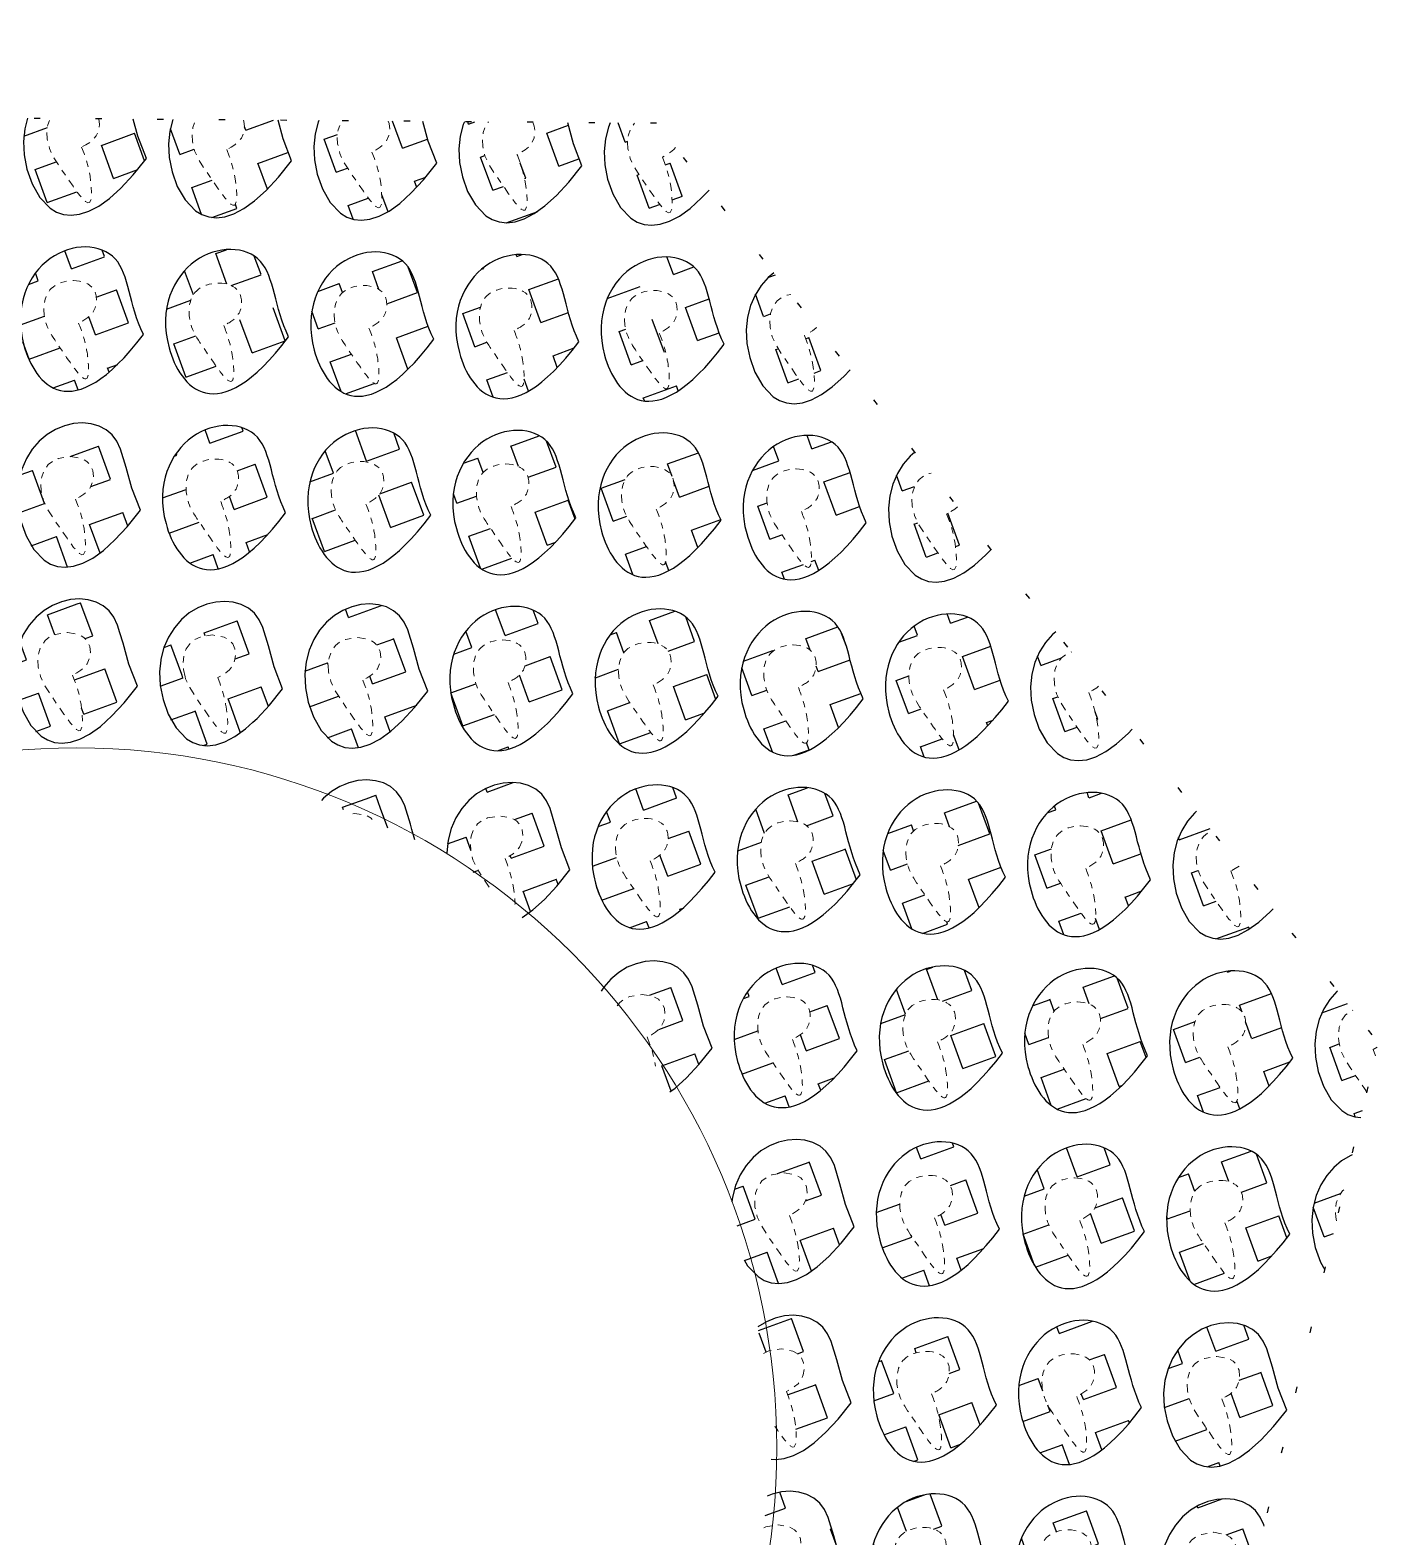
# Model space of a CAD drawing. Header units: metres. Extents: x 7423802 to 7424805, y 5547492 to 5548090.
# Drawn here: x 7424679.23 to 7424701.22, y 5547879.81 to 5547904.26 of the extents above; entities that cross this region are included whole.
import ezdxf
from ezdxf.lldxf.tags import DXFTag
from ezdxf.xclip import XClip

# ---------------------------------------------------------------- set-up
doc = ezdxf.new("R2010")
doc.units = ezdxf.units.M
doc.header["$XCLIPFRAME"] = 0
doc.linetypes.add('ACAD_ISO07W100', pattern=[3, 0, -3])
doc.linetypes.add('CENTER2', pattern=[1.125, 0.75, -0.125, 0.125, -0.125])
doc.layers.add('block1', color=7, linetype='Continuous')
doc.styles.get("Standard").update_dxf_attribs({"font": 'simplex.shx'})
tags = doc.linetypes.add('GAS_LINE', pattern='A,12.7,-5.08,["GAS",Standard,S=2.54,R=0,X=-2.54,Y=-1.27],-6.35', length=24.13).pattern_tags.tags
tags[6] = DXFTag(74, 10)

# ---------------------------------------------------------------- blocks, each defined once
blk = doc.blocks.new('hatch_spline')
at = {"transparency": 33554574}
h = blk.add_hatch(dxfattribs=at)
h.set_pattern_fill('SQUARE', color=2, angle=201)
h.set_pattern_definition([(201, (-7423979.264517278, -5547704.75986989), (1.137818239806329, -2.964117854128615), [3.175, -3.175]), (291, (-7423979.264517278, -5547704.75986989), (2.964117854128615, 1.137818239806329), [3.175, -3.175])])
edge = h.paths.add_edge_path()
edge.add_spline(control_points=[(-5.857893471606076, 0.9148234892636538), (0.5254013547673821, 9.689045410603285), (7.227854807861149, 1.473182311281562), (3.318091493099928, -7.221273535862565), (-4.501442330889404, -7.221273535862565), (-4.501442330889404, -1.717444008216262), (-5.857893471606076, 0.9148234892636538)], knot_values=[0, 0, 0, 0, 1, 2, 3, 4, 4, 4, 4], degree=3, periodic=0)
edge = h.paths.add_edge_path(flags=16)
edge.add_spline(control_points=[(0, 0), (-0.5021674792492153, -0.2794995014620303), (-1.621198675049943, -0.9023368500979467), (-1.728536812329649, -4.174091568120614), (2.982330547352031, -3.969654133719334), (3.366566966239177, 0.03243261858524715), (1.743348310546635, 1.995321945283214), (-1.195045324245114, 6.38195860637136), (-0.8642492587665467, 2.176036148728188), (-0.3018211806257893, 0.7599356237006007), (0, 0)], knot_values=[0, 0, 0, 0, 1.656528337866941, 3.691411657267192, 7.508038780660311, 9.966270607100121, 13.77390573239109, 16.91747088329315, 19.28498090402603, 22.02690629592761, 22.02690629592761, 22.02690629592761, 22.02690629592761], degree=3, periodic=0)
at = {"color": 6, "lineweight": -2}
blk.add_open_spline([(-5.857893471606076, 0.9148234892636538), (0.5254013547673821, 9.689045410603285), (7.227854807861149, 1.473182311281562), (3.318091493099928, -7.221273535862565), (-4.501442330889404, -7.221273535862565), (-4.501442330889404, -1.717444008216262), (-5.857893471606076, 0.9148234892636538)], degree=3, dxfattribs=at)
at = {"color": 4, "linetype": 'CENTER2', "lineweight": 20}
blk.add_spline([(0, 0), (-1.291781322099268, -1.037008751183748), (-1.291781322099268, -3.071892070583999), (2.52484580129385, -3.071892070583999), (3.112017821520567, -0.6848158817738295), (1.330927082337439, 2.680566864088178), (-0.802471905015409, 4.989378380589187), (-0.802471905015409, 2.621868359856308), (0, 0)], degree=3, dxfattribs=at)
blk = doc.blocks.new('block1')
at = {"layer": 'block1', "color": 2, "linetype": 'ACAD_ISO07W100', "lineweight": -3, "elevation": 208, "flags": 128}
blk.add_lwpolyline([(1.342236456461251, 1.280465233139694), (-33.61044885776937, 53.98387701995671), (-96.60827826801687, 59.51680701691657), (-140.2126013059169, 13.71284608542919), (-131.5884733581915, -48.93668896425515), (-77.23003866989166, -81.25542042031884), (-18.07030727155507, -58.90668431483209)], close=True, dxfattribs=at)
at = {"layer": 'block1', "color": 3, "linetype": 'GAS_LINE', "lineweight": 5}
blk.add_circle((-75.58591820951551, -12.78543201182038, 208), 37.85360475452168, dxfattribs=at)
at = {"layer": 'block1'}
ref = blk.add_blockref('hatch_spline', (-17.1128800585866, 26.33388217911124), dxfattribs=dict(at, xscale=0.6, yscale=0.6, zscale=0.6, rotation=123.0175297445409))
XClip(ref).set_block_clipping_path([(-51.772499221144244, -3.038650617003441), (-118.25474862731062, 78.7500271089375), (-95.76078998367302, 181.72234918922186), (-1.2290329344104975, 228.33805684745312), (94.15618136175908, 183.49457142874599), (109.14495383412577, 120.53825872763991), (32.81044457689859, 170.143679311499), (30.613316854694858, 171.50824059918523), (12.521684495965019, 178.73922833241522), (-6.913540797075257, 180.10537724010646), (-25.838838805211708, 175.4763989150524), (-42.449320622486994, 165.29375491663814), (-55.16085931356065, 150.52855498157442), (-62.76116669620387, 132.58894314989448), (-64.52540818951093, 113.1858043037355), (-60.28532963967882, 94.16959861293435), (-50.44530358701013, 77.35388476029038), (-35.94376459601335, 64.34236248582602), (57.87269278638996, 3.3764262218028307), (53.62346844677813, -2.0551414750516415)])
at = {"layer": 'block1', "xscale": 0.6, "yscale": 0.6, "zscale": 0.6, "rotation": 123.0175297445409}
for p in [(-25.09547363594174, 21.14645233005285), (-20.81725362129509, 14.56298178527504), (-28.79984719865024, 9.375551936216652), (-16.53903360664845, 7.979511241428554), (-24.52162718493491, 2.792081392370164), (-12.2608135920018, 1.396040695719421), (-20.24340717028826, -3.791389152407646), (-7.982593577355146, -5.18742984905839), (-28.22600074764341, -8.978819001466036), (-15.96518715471029, -10.37485969811678), (-23.94778073299676, -15.56228954717517), (-11.68696714099497, -16.95833024196327), (-31.93037431128323, -20.74971939623356), (-19.66956071835011, -22.14576009102166), (-27.65215429663658, -27.33318994008005), (-15.39134070370346, -28.72923063579947), (-35.63474787492305, -32.52061978913844), (-23.37393428198993, -33.91666048578918), (-31.35652785934508, -39.10409033391625), (-19.09571426734328, -40.50013103056699), (-39.33912143763155, -44.29152018297464), (-27.07830784469843, -45.68756087962538), (-47.32171501498669, -49.47895003203303), (-35.0609014229849, -50.87499072775245), (-22.8000878309831, -52.27103142347187), (-55.30430859327316, -54.66637988109142), (-43.04349500034004, -56.06242057681084), (-30.78268140833825, -57.45846127253026), (-51.02608857769519, -61.24985042586923)]:
    blk.add_blockref('hatch_spline', p, dxfattribs=at)
at = {"layer": 'block1'}
ref = blk.add_blockref('hatch_spline', (-12.83466004393995, 19.75041163433343), dxfattribs=dict(at, xscale=0.6, yscale=0.6, zscale=0.6, rotation=123.0175297445409))
XClip(ref).set_block_clipping_path([(-38.68675094121136, -3.038650617003441), (-105.16900034737773, 78.7500271089375), (-82.67504170374013, 181.72234918922186), (11.856715345522389, 228.33805684745312), (107.24192964169197, 183.49457142874599), (122.23070211405866, 120.53825872763991), (45.896192856831476, 170.143679311499), (43.699065134627745, 171.50824059918523), (25.607432775897905, 178.73922833241522), (6.17220748285763, 180.10537724010646), (-12.753090525278822, 175.4763989150524), (-29.363572342554107, 165.29375491663814), (-42.07511103362776, 150.52855498157442), (-49.675418416270986, 132.58894314989448), (-51.43965990957804, 113.1858043037355), (-47.199581359745935, 94.16959861293435), (-37.359555307077244, 77.35388476029038), (-22.858016316080466, 64.34236248582602), (70.95844106632285, 3.3764262218028307), (66.70921672671102, -2.0551414750516415)])
ref = blk.add_blockref('hatch_spline', (-33.07806721422821, 15.95902248192579), dxfattribs=dict(at, xscale=0.6, yscale=0.6, zscale=0.6, rotation=123.0175297445409))
XClip(ref).set_block_clipping_path([(-51.772499221144244, -34.77212902717292), (-118.25474862731062, 47.01654869876802), (-95.76078998367302, 149.98887077905238), (-1.2290329344104975, 196.60457843728364), (94.15618136175908, 151.7610930185765), (109.14495383412577, 88.80478031747043), (32.81044457689859, 138.41020090132952), (30.613316854694858, 139.77476218901575), (12.521684495965019, 147.00574992224574), (-6.913540797075257, 148.37189882993698), (-25.838838805211708, 143.74292050488293), (-42.449320622486994, 133.56027650646865), (-55.16085931356065, 118.79507657140493), (-62.76116669620387, 100.855464739725), (-64.52540818951093, 81.45232589356601), (-60.28532963967882, 62.43612020276487), (-50.44530358701013, 45.6204063501209), (-35.94376459601335, 32.60888407565653), (57.87269278638996, -28.35705218836665), (53.62346844677813, -33.788619885221124)])
ref = blk.add_blockref('hatch_spline', (-33.07806721329689, 15.95902248099446), dxfattribs=dict(at, xscale=0.6, yscale=0.6, zscale=0.6, rotation=123.0175297445409))
XClip(ref).set_block_clipping_path([(57.87269278836902, -28.35705218836665), (118.56784103566315, 49.226473677903414), (109.14495383610483, 88.80478031747043), (32.81044460681733, 138.4102008845657), (47.31198359688278, 125.3986786082387), (57.152009650482796, 108.58296475745738), (61.39208819938358, 89.56675906665623), (59.62784670700785, 70.16362022422254), (52.027539324364625, 52.224008386954665), (39.316000631428324, 37.45880845747888), (22.705518816015683, 27.276164455339313), (3.780220807879232, 22.647186128422618), (-15.655004485161044, 24.013335036113858), (-33.746636844822206, 31.244322771206498), (-35.94376455119345, 32.6088840495795)])
ref = blk.add_blockref('hatch_spline', (-8.556440029293299, 13.16694108955562), dxfattribs=dict(at, xscale=0.6, yscale=0.6, zscale=0.6, rotation=123.0175297445409))
XClip(ref).set_block_clipping_path([(-25.601002659182996, -3.038650617003441), (-92.08325206534937, 78.7500271089375), (-69.58929342171177, 181.72234918922186), (24.94246362755075, 228.33805684745312), (120.32767792372033, 183.49457142874599), (135.31645039608702, 120.53825872763991), (58.98194113885984, 170.143679311499), (56.78481341665611, 171.50824059918523), (38.69318105792627, 178.73922833241522), (19.257955764885992, 180.10537724010646), (0.33265775674954057, 175.4763989150524), (-16.277824060525745, 165.29375491663814), (-28.9893627515994, 150.52855498157442), (-36.589670134242624, 132.58894314989448), (-38.35391162754968, 113.1858043037355), (-34.11383307771757, 94.16959861293435), (-24.27380702504888, 77.35388476029038), (-9.772268034052104, 64.34236248582602), (84.04418934835121, 3.3764262218028307), (79.79496500873938, -2.0551414750516415)])
ref = blk.add_blockref('hatch_spline', (-41.06066079158336, 10.7715926328674), dxfattribs=dict(at, xscale=0.6, yscale=0.6, zscale=0.6, rotation=123.0175297445409))
XClip(ref).set_block_clipping_path([(-51.77249922021292, -50.63886822760105), (-118.2547486263793, 31.14980949833989), (-95.7607899827417, 134.12213157862425), (-1.229032933479175, 180.7378392368555), (94.1561813626904, 135.89435381814837), (109.1449538350571, 72.9380411170423), (32.81044457782991, 122.54346170090139), (30.61331685562618, 123.90802298858762), (12.521684496896341, 131.1390107218176), (-6.913540796143934, 132.50515962950885), (-25.838838804280385, 127.8761813044548), (-42.44932062155567, 117.69353730604053), (-55.16085931262933, 102.9283373709768), (-62.76116669527255, 84.98872553929687), (-64.5254081885796, 65.58558669313788), (-60.2853296387475, 46.56938100233674), (-50.44530358607881, 29.753667149692774), (-35.94376459508203, 16.742144875228405), (57.872692787321284, -44.22379138879478), (53.623468447709456, -49.65535908564925)])
ref = blk.add_blockref('hatch_spline', (-41.06066079065204, 10.77159263193607), dxfattribs=dict(at, xscale=0.6, yscale=0.6, zscale=0.6, rotation=123.0175297445409))
XClip(ref).set_block_clipping_path([(57.87269278941676, -44.22379138879478), (118.56784103671089, 33.359734477475286), (109.14495383715257, 72.9380411170423), (32.810444607865065, 122.54346168413758), (47.31198359793052, 109.53193940781057), (57.152009651530534, 92.71622555702925), (61.39208820043132, 73.7000198662281), (59.627846708055586, 54.29688102379441), (52.02753932541236, 36.35726918652654), (39.31600063247606, 21.592069257050753), (22.70551881706342, 11.409425254911184), (3.7802208089269698, 6.78044692799449), (-15.655004484113306, 8.14659583568573), (-33.74663684377447, 15.37758357077837), (-35.943764550145715, 16.742144849151373)])
ref = blk.add_blockref('hatch_spline', (-4.278220014646649, 6.583470544777811), dxfattribs=dict(at, xscale=0.6, yscale=0.6, zscale=0.6, rotation=123.0175297445409))
XClip(ref).set_block_clipping_path([(-12.515254378202371, -3.038650617003441), (-78.99750378436875, 78.7500271089375), (-56.50354514073115, 181.72234918922186), (38.028211908531375, 228.33805684745312), (133.41342620470095, 183.49457142874599), (148.40219867706764, 120.53825872763991), (72.06768941984046, 170.143679311499), (69.87056169763673, 171.50824059918523), (51.77892933890689, 178.73922833241522), (32.343704045866616, 180.10537724010646), (13.418406037730165, 175.4763989150524), (-3.192075779545121, 165.29375491663814), (-15.903614470618777, 150.52855498157442), (-23.503921853262, 132.58894314989448), (-25.268163346569054, 113.1858043037355), (-21.028084796736948, 94.16959861293435), (-11.188058744068258, 77.35388476029038), (3.3134802469285205, 64.34236248582602), (97.12993762933183, 3.3764262218028307), (92.88071328972, -2.0551414750516415)])
ref = blk.add_blockref('hatch_spline', (-36.78244077693671, 4.188122087158263), dxfattribs=dict(at, xscale=0.6, yscale=0.6, zscale=0.6, rotation=123.0175297445409))
XClip(ref).set_block_clipping_path([(-38.68675093713682, -50.63886822760105), (-105.1690003433032, 31.14980949833989), (-82.6750416996656, 134.12213157862425), (11.856715349596925, 180.7378392368555), (107.2419296457665, 135.89435381814837), (122.2307021181332, 72.9380411170423), (45.89619286090601, 122.54346170090139), (43.69906513870228, 123.90802298858762), (25.60743277997244, 131.1390107218176), (6.172207486932166, 132.50515962950885), (-12.753090521204285, 127.8761813044548), (-29.36357233847957, 117.69353730604053), (-42.07511102955323, 102.9283373709768), (-49.67541841219645, 84.98872553929687), (-51.439659905503504, 65.58558669313788), (-47.1995813556714, 46.56938100233674), (-37.35955530300271, 29.753667149692774), (-22.85801631200593, 16.742144875228405), (70.95844107039738, -44.22379138879478), (66.70921673078556, -49.65535908564925)])
ref = blk.add_blockref('hatch_spline', (-36.78244077600539, 4.188122087158263), dxfattribs=dict(at, xscale=0.6, yscale=0.6, zscale=0.6, rotation=123.0175297445409))
XClip(ref).set_block_clipping_path([(70.9584410713287, -44.22379138879478), (131.65358931862283, 33.359734477475286), (122.23070211906452, 72.9380411170423), (45.89619288977701, 122.54346168413758), (60.39773187984247, 109.53193940781057), (70.23775793344248, 92.71622555702925), (74.47783648234326, 73.7000198662281), (72.71359498996753, 54.29688102379441), (65.11328760732431, 36.35726918652654), (52.40174891438801, 21.592069257050753), (35.79126709897537, 11.409425254911184), (16.865969090838917, 6.78044692799449), (-2.569256202201359, 8.14659583568573), (-20.66088856186252, 15.37758357077837), (-22.85801626823377, 16.742144849151373)])
ref = blk.add_blockref('hatch_spline', (0, 0), dxfattribs=dict(at, xscale=0.6, yscale=0.6, zscale=0.6, rotation=123.0175297445409))
XClip(ref).set_block_clipping_path([(0.570493902778253, -3.038650617003441), (-65.91175550338812, 78.7500271089375), (-43.417796859750524, 181.72234918922186), (51.113960189512, 228.33805684745312), (146.49917448568158, 183.49457142874599), (161.48794695804827, 120.53825872763991), (85.15343770082109, 170.143679311499), (82.95630997861736, 171.50824059918523), (64.86467761988752, 178.73922833241522), (45.42945232684724, 180.10537724010646), (26.50415431871079, 175.4763989150524), (9.893672501435503, 165.29375491663814), (-2.8178661896381527, 150.52855498157442), (-10.418173572281376, 132.58894314989448), (-12.18241506558843, 113.1858043037355), (-7.942336515756324, 94.16959861293435), (1.8976895369123667, 77.35388476029038), (16.399228527909145, 64.34236248582602), (110.21568591031246, 3.3764262218028307), (105.96646157070063, -2.0551414750516415)])
ref = blk.add_blockref('hatch_spline', (-44.76503435429186, -0.9993077628314495), dxfattribs=dict(at, xscale=0.6, yscale=0.6, zscale=0.6, rotation=123.0175297445409))
XClip(ref).set_block_clipping_path([(70.95844107330777, -60.090530598536134), (131.6535893206019, 17.49299526773393), (122.23070212104358, 57.07130190730095), (45.89619289175607, 106.67672247439623), (60.39773188182153, 93.66520019806921), (70.23775793542154, 76.8494863472879), (74.47783648432232, 57.83328065648675), (72.7135949919466, 38.43014181405306), (65.11328760930337, 20.490529976785183), (52.40174891636707, 5.725330047309399), (35.79126710095443, -4.45731395483017), (16.865969092817977, -9.086292281746864), (-2.5692562002222985, -7.720143374055624), (-20.66088855988346, -0.4891556389629841), (-22.858016266254708, 0.8754056394100189)])
ref = blk.add_blockref('hatch_spline', (-32.50422076229006, -2.395348456688225), dxfattribs=dict(at, xscale=0.6, yscale=0.6, zscale=0.6, rotation=123.0175297445409))
XClip(ref).set_block_clipping_path([(-25.601002658135258, -50.63886822760105), (-92.08325206430163, 31.14980949833989), (-69.58929342066403, 134.12213157862425), (24.94246362859849, 180.7378392368555), (120.32767792476807, 135.89435381814837), (135.31645039713476, 72.9380411170423), (58.981941139907576, 122.54346170090139), (56.784813417703845, 123.90802298858762), (38.693181058974005, 131.1390107218176), (19.25795576593373, 132.50515962950885), (0.33265775779727846, 127.8761813044548), (-16.277824059478007, 117.69353730604053), (-28.989362750551663, 102.9283373709768), (-36.589670133194886, 84.98872553929687), (-38.35391162650194, 65.58558669313788), (-34.113833076669835, 46.56938100233674), (-24.273807024001144, 29.753667149692774), (-9.772268033004366, 16.742144875228405), (84.04418934939895, -44.22379138879478), (79.79496500978712, -49.65535908564925)])
ref = blk.add_blockref('hatch_spline', (-32.50422076229006, -2.395348457619548), dxfattribs=dict(at, xscale=0.6, yscale=0.6, zscale=0.6, rotation=123.0175297445409))
XClip(ref).set_block_clipping_path([(84.04418935033027, -44.22379138879478), (144.7393375976244, 33.359734477475286), (135.31645039806608, 72.9380411170423), (58.981941168778576, 122.54346168413758), (73.48348015884403, 109.53193940781057), (83.32350621244404, 92.71622555702925), (87.56358476134483, 73.7000198662281), (85.7993432689691, 54.29688102379441), (78.19903588632587, 36.35726918652654), (65.48749719338957, 21.592069257050753), (48.87701537797693, 11.409425254911184), (29.95171736984048, 6.78044692799449), (10.516492076800205, 8.14659583568573), (-7.575140282860957, 15.37758357077837), (-9.772267989232205, 16.742144849151373)])
ref = blk.add_blockref('hatch_spline', (4.278220014646649, -6.583470544777811), dxfattribs=dict(at, xscale=0.6, yscale=0.6, zscale=0.6, rotation=123.0175297445409))
XClip(ref).set_block_clipping_path([(13.656242183875293, -3.038650617003441), (-52.82600722229108, 78.7500271089375), (-30.332048578653485, 181.72234918922186), (64.19970847060904, 228.33805684745312), (159.58492276677862, 183.49457142874599), (174.5736952391453, 120.53825872763991), (98.23918598191813, 170.143679311499), (96.0420582597144, 171.50824059918523), (77.95042590098456, 178.73922833241522), (58.51520060794428, 180.10537724010646), (39.58990259980783, 175.4763989150524), (22.979420782532543, 165.29375491663814), (10.267882091458887, 150.52855498157442), (2.667574708815664, 132.58894314989448), (0.90333321550861, 113.1858043037355), (5.143411765340716, 94.16959861293435), (14.983437818009406, 77.35388476029038), (29.484976809006184, 64.34236248582602), (123.3014341914095, 3.3764262218028307), (119.05220985179767, -2.0551414750516415)])
ref = blk.add_blockref('hatch_spline', (-40.48681434057653, -7.582778305746615), dxfattribs=dict(at, xscale=0.6, yscale=0.6, zscale=0.6, rotation=123.0175297445409))
XClip(ref).set_block_clipping_path([(-25.601002658135258, -66.5056074373424), (-92.08325206430163, 15.283070288598537), (-69.58929342066403, 118.2553923688829), (24.94246362859849, 164.87110002711415), (120.32767792476807, 120.02761460840702), (135.31645039713476, 57.07130190730095), (58.981941139907576, 106.67672249116004), (56.784813417703845, 108.04128377884626), (38.693181058974005, 115.27227151207626), (19.25795576593373, 116.6384204197675), (0.33265775779727846, 112.00944209471345), (-16.277824059478007, 101.82679809629917), (-28.989362750551663, 87.06159816123545), (-36.589670133194886, 69.12198632955551), (-38.35391162650194, 49.71884748339653), (-34.113833076669835, 30.702641792595387), (-24.273807024001144, 13.88692793995142), (-9.772268033004366, 0.875405665487051), (84.04418934939895, -60.090530598536134), (79.79496500978712, -65.5220982953906)])
ref = blk.add_blockref('hatch_spline', (-40.48681434057653, -7.582778306677938), dxfattribs=dict(at, xscale=0.6, yscale=0.6, zscale=0.6, rotation=123.0175297445409))
XClip(ref).set_block_clipping_path([(84.04418935137801, -60.090530598536134), (144.73933759867214, 17.49299526773393), (135.31645039911382, 57.07130190730095), (58.981941169826314, 106.67672247439623), (73.48348015989177, 93.66520019806921), (83.32350621349178, 76.8494863472879), (87.56358476239257, 57.83328065648675), (85.79934327001683, 38.43014181405306), (78.19903588737361, 20.490529976785183), (65.48749719443731, 5.725330047309399), (48.87701537902467, -4.45731395483017), (29.95171737088822, -9.086292281746864), (10.516492077847943, -7.720143374055624), (-7.575140281813219, -0.4891556389629841), (-9.772267988184467, 0.8754056394100189)])
ref = blk.add_blockref('hatch_spline', (-3.704373562708497, -11.77090039290488), dxfattribs=dict(at, xscale=0.6, yscale=0.6, zscale=0.6, rotation=123.0175297445409))
XClip(ref).set_block_clipping_path([(13.656242183875293, -18.90538981743157), (-52.82600722229108, 62.883287908509374), (-30.332048578653485, 165.85560998879373), (64.19970847060904, 212.471317647025), (159.58492276677862, 167.62783222831786), (174.5736952391453, 104.67151952721179), (98.23918598191813, 154.27694011107087), (96.0420582597144, 155.6415013987571), (77.95042590098456, 162.8724891319871), (58.51520060794428, 164.23863803967834), (39.58990259980783, 159.60965971462429), (22.979420782532543, 149.42701571621), (10.267882091458887, 134.6618157811463), (2.667574708815664, 116.72220394946635), (0.90333321550861, 97.31906510330737), (5.143411765340716, 78.30285941250622), (14.983437818009406, 61.487145559862256), (29.484976809006184, 48.47562328539789), (123.3014341914095, -12.490312978625298), (119.05220985179767, -17.92188067547977)])
ref = blk.add_blockref('hatch_spline', (-36.20859432592988, -14.16624885145575), dxfattribs=dict(at, xscale=0.6, yscale=0.6, zscale=0.6, rotation=123.0175297445409))
XClip(ref).set_block_clipping_path([(-12.515254375175573, -66.5056074373424), (-78.99750378134195, 15.283070288598537), (-56.50354513770435, 118.2553923688829), (38.028211911558174, 164.87110002711415), (133.41342620772775, 120.02761460840702), (148.40219868009444, 57.07130190730095), (72.06768942286726, 106.67672249116004), (69.87056170066353, 108.04128377884626), (51.77892934193369, 115.27227151207626), (32.343704048893414, 116.6384204197675), (13.418406040756963, 112.00944209471345), (-3.1920757765183225, 101.82679809629917), (-15.903614467591979, 87.06159816123545), (-23.5039218502352, 69.12198632955551), (-25.268163343542255, 49.71884748339653), (-21.02808479371015, 30.702641792595387), (-11.18805874104146, 13.88692793995142), (3.313480249955319, 0.875405665487051), (97.12993763235863, -60.090530598536134), (92.8807132927468, -65.5220982953906)])
ref = blk.add_blockref('hatch_spline', (-36.20859432592988, -14.16624885145575), dxfattribs=dict(at, xscale=0.6, yscale=0.6, zscale=0.6, rotation=123.0175297445409))
XClip(ref).set_block_clipping_path([(97.12993763235863, -60.090530598536134), (157.82508587965276, 17.49299526773393), (148.40219868009444, 57.07130190730095), (72.06768945080694, 106.67672247439623), (86.5692284408724, 93.66520019806921), (96.4092544944724, 76.8494863472879), (100.64933304337319, 57.83328065648675), (98.88509155099746, 38.43014181405306), (91.28478416835424, 20.490529976785183), (78.57324547541793, 5.725330047309399), (61.962763660005294, -4.45731395483017), (43.03746565186884, -9.086292281746864), (23.602240358828567, -7.720143374055624), (5.510607999167405, -0.4891556389629841), (3.3134802927961573, 0.8754056394100189)])
ref = blk.add_blockref('hatch_spline', (0.5738464519381523, -18.35437093861401), dxfattribs=dict(at, xscale=0.6, yscale=0.6, zscale=0.6, rotation=123.0175297445409))
XClip(ref).set_block_clipping_path([(26.74199046578724, -18.90538981743157), (-39.740258940379135, 62.883287908509374), (-17.246300296741538, 165.85560998879373), (77.28545675252099, 212.471317647025), (172.67067104869056, 167.62783222831786), (187.65944352105726, 104.67151952721179), (111.32493426383007, 154.27694011107087), (109.12780654162634, 155.6415013987571), (91.0361741828965, 162.8724891319871), (71.60094888985623, 164.23863803967834), (52.675650881719775, 159.60965971462429), (36.06516906444449, 149.42701571621), (23.353630373370834, 134.6618157811463), (15.75332299072761, 116.72220394946635), (13.989081497420557, 97.31906510330737), (18.229160047252662, 78.30285941250622), (28.069186099921353, 61.487145559862256), (42.57072509091813, 48.47562328539789), (136.38718247332145, -12.490312978625298), (132.13795813370962, -17.92188067547977)])
ref = blk.add_blockref('hatch_spline', (-44.19118790328503, -19.35367869958282), dxfattribs=dict(at, xscale=0.6, yscale=0.6, zscale=0.6, rotation=123.0175297445409))
XClip(ref).set_block_clipping_path([(-12.515254375175573, -82.37234663777053), (-78.99750378134195, -0.5836689118295908), (-56.50354513770435, 102.38865316845477), (38.028211911558174, 149.00436082668602), (133.41342620772775, 104.16087540797889), (148.40219868009444, 41.20456270687282), (72.06768942286726, 90.8099832907319), (69.87056170066353, 92.17454457841814), (51.77892934193369, 99.40553231164813), (32.343704048893414, 100.77168121933937), (13.418406040756963, 96.14270289428532), (-3.1920757765183225, 85.96005889587104), (-15.903614467591979, 71.19485896080732), (-23.5039218502352, 53.25524712912738), (-25.268163343542255, 33.8521082829684), (-21.02808479371015, 14.835902592167258), (-11.18805874104146, -1.9798112604767084), (3.313480249955319, -14.991333534941077), (97.12993763235863, -75.95726979896426), (92.8807132927468, -81.38883749581873)])
ref = blk.add_blockref('hatch_spline', (-7.408747126348317, -23.54180078674108), dxfattribs=dict(at, xscale=0.6, yscale=0.6, zscale=0.6, rotation=123.0175297445409))
XClip(ref).set_block_clipping_path([(26.741990464855917, -34.77212902717292), (-39.74025894131046, 47.01654869876802), (-17.24630029767286, 149.98887077905238), (77.28545675158966, 196.60457843728364), (172.67067104775924, 151.7610930185765), (187.65944352012593, 88.80478031747043), (111.32493426289875, 138.41020090132952), (109.12780654069502, 139.77476218901575), (91.03617418196518, 147.00574992224574), (71.6009488889249, 148.37189882993698), (52.67565088078845, 143.74292050488293), (36.06516906351317, 133.56027650646865), (23.35363037243951, 118.79507657140493), (15.753322989796288, 100.855464739725), (13.989081496489234, 81.45232589356601), (18.22916004632134, 62.43612020276487), (28.06918609899003, 45.6204063501209), (42.57072508998681, 32.60888407565653), (136.38718247239012, -28.35705218836665), (132.1379581327783, -33.788619885221124)])
ref = blk.add_blockref('hatch_spline', (-39.91296788863838, -25.93714924529195), dxfattribs=dict(at, xscale=0.6, yscale=0.6, zscale=0.6, rotation=123.0175297445409))
XClip(ref).set_block_clipping_path([(0.5704939077841118, -82.37234663777053), (-65.91175549838226, -0.5836689118295908), (-43.417796854744665, 102.38865316845477), (51.11396019451786, 149.00436082668602), (146.49917449068744, 104.16087540797889), (161.48794696305413, 41.20456270687282), (85.15343770582695, 90.8099832907319), (82.95630998362321, 92.17454457841814), (64.86467762489337, 99.40553231164813), (45.4294523318531, 100.77168121933937), (26.504154323716648, 96.14270289428532), (9.893672506441362, 85.96005889587104), (-2.817866184632294, 71.19485896080732), (-10.418173567275517, 53.25524712912738), (-12.18241506058257, 33.8521082829684), (-7.942336510750465, 14.835902592167258), (1.8976895419182256, -1.9798112604767084), (16.399228532915004, -14.991333534941077), (110.21568591531832, -75.95726979896426), (105.96646157570649, -81.38883749581873)])
ref = blk.add_blockref('hatch_spline', (-3.130527110770345, -30.12527133245021), dxfattribs=dict(at, xscale=0.6, yscale=0.6, zscale=0.6, rotation=123.0175297445409))
XClip(ref).set_block_clipping_path([(39.82773874886334, -34.77212902717292), (-26.654510657303035, 47.01654869876802), (-4.160552013665438, 149.98887077905238), (90.37120503559709, 196.60457843728364), (185.75641933176666, 151.7610930185765), (200.74519180413336, 88.80478031747043), (124.41068254690617, 138.41020090132952), (122.21355482470244, 139.77476218901575), (104.1219224659726, 147.00574992224574), (84.68669717293233, 148.37189882993698), (65.76139916479588, 143.74292050488293), (49.15091734752059, 133.56027650646865), (36.439378656446934, 118.79507657140493), (28.83907127380371, 100.855464739725), (27.074829780496657, 81.45232589356601), (31.314908330328763, 62.43612020276487), (41.15493438299745, 45.6204063501209), (55.65647337399423, 32.60888407565653), (149.47293075639755, -28.35705218836665), (145.22370641678572, -33.788619885221124)])
ref = blk.add_blockref('hatch_spline', (-47.89556146692485, -31.12457909341902), dxfattribs=dict(at, xscale=0.6, yscale=0.6, zscale=0.6, rotation=123.0175297445409))
XClip(ref).set_block_clipping_path([(0.5704939068527892, -98.23908583819866), (-65.91175549931359, -16.45040811225772), (-43.41779685567599, 86.52191396802664), (51.113960193586536, 133.1376216262579), (146.49917448975611, 88.29413620755076), (161.4879469621228, 25.337823506444693), (85.15343770489562, 74.94324409030378), (82.95630998269189, 76.30780537799001), (64.86467762396205, 83.53879311122), (45.42945233092178, 84.90494201891124), (26.504154322785325, 80.2759636938572), (9.89367250551004, 70.09331969544291), (-2.8178661855636165, 55.328119760379195), (-10.41817356820684, 37.388507928699255), (-12.182415061513893, 17.985369082540274), (-7.942336511681788, -1.03083660826087), (1.897689540986903, -17.846550460904837), (16.39922853198368, -30.858072735369205), (110.215685914387, -91.82400899939239), (105.96646157477517, -97.25557669624686)])
ref = blk.add_blockref('hatch_spline', (-11.11312068905681, -35.3127011815086), dxfattribs=dict(at, xscale=0.6, yscale=0.6, zscale=0.6, rotation=123.0175297445409))
XClip(ref).set_block_clipping_path([(39.82773874979466, -50.63886822760105), (-26.654510656371713, 31.14980949833989), (-4.160552012734115, 134.12213157862425), (90.37120503652841, 180.7378392368555), (185.756419332698, 135.89435381814837), (200.74519180506468, 72.9380411170423), (124.4106825478375, 122.54346170090139), (122.21355482563376, 123.90802298858762), (104.12192246690392, 131.1390107218176), (84.68669717386365, 132.50515962950885), (65.7613991657272, 127.8761813044548), (49.15091734845191, 117.69353730604053), (36.439378657378256, 102.9283373709768), (28.839071274735034, 84.98872553929687), (27.07482978142798, 65.58558669313788), (31.314908331260085, 46.56938100233674), (41.154934383928776, 29.753667149692774), (55.656473374925554, 16.742144875228405), (149.47293075732887, -44.22379138879478), (145.22370641771704, -49.65535908564925)])
ref = blk.add_blockref('hatch_spline', (-43.6173414522782, -37.70804963819683), dxfattribs=dict(at, xscale=0.6, yscale=0.6, zscale=0.6, rotation=123.0175297445409))
XClip(ref).set_block_clipping_path([(13.656242187833413, -98.23908583819866), (-52.82600721833296, -16.45040811225772), (-30.332048574695364, 86.52191396802664), (64.19970847456716, 133.1376216262579), (159.58492277073674, 88.29413620755076), (174.57369524310343, 25.337823506444693), (98.23918598587625, 74.94324409030378), (96.04205826367252, 76.30780537799001), (77.95042590494268, 83.53879311122), (58.5152006119024, 84.90494201891124), (39.58990260376595, 80.2759636938572), (22.979420786490664, 70.09331969544291), (10.267882095417008, 55.328119760379195), (2.667574712773785, 37.388507928699255), (0.903333219466731, 17.985369082540274), (5.143411769298837, -1.03083660826087), (14.983437821967527, -17.846550460904837), (29.484976812964305, -30.858072735369205), (123.30143419536762, -91.82400899939239), (119.05220985575579, -97.25557669624686)])
ref = blk.add_blockref('hatch_spline', (-6.834900674410164, -41.89617172535509), dxfattribs=dict(at, xscale=0.6, yscale=0.6, zscale=0.6, rotation=123.0175297445409))
XClip(ref).set_block_clipping_path([(52.913487028796226, -50.63886822760105), (-13.568762377370149, 31.14980949833989), (8.925196266267449, 134.12213157862425), (103.45695331552997, 180.7378392368555), (198.84216761169955, 135.89435381814837), (213.83094008406624, 72.9380411170423), (137.49643082683906, 122.54346170090139), (135.29930310463533, 123.90802298858762), (117.20767074590549, 131.1390107218176), (97.77244545286521, 132.50515962950885), (78.84714744472876, 127.8761813044548), (62.236665627453476, 117.69353730604053), (49.52512693637982, 102.9283373709768), (41.9248195537366, 84.98872553929687), (40.16057806042954, 65.58558669313788), (44.40065661026165, 46.56938100233674), (54.24068266293034, 29.753667149692774), (68.74222165392712, 16.742144875228405), (162.55867903633043, -44.22379138879478), (158.3094546967186, -49.65535908564925)])
ref = blk.add_blockref('hatch_spline', (-51.59993502963334, -42.89547948632389), dxfattribs=dict(at, xscale=0.6, yscale=0.6, zscale=0.6, rotation=123.0175297445409))
XClip(ref).set_block_clipping_path([(13.656242187833413, -114.10582503676414), (-52.82600721833296, -32.3171473108232), (-30.332048574695364, 70.65517476946115), (64.19970847456716, 117.27088242769241), (159.58492277073674, 72.42739700898528), (174.57369524310343, 9.47108430787921), (98.23918598587625, 59.076504891738296), (96.04205826367252, 60.441066179424524), (77.95042590494268, 67.67205391265452), (58.5152006119024, 69.03820282034576), (39.58990260376595, 64.40922449529171), (22.979420786490664, 54.22658049687743), (10.267882095417008, 39.46138056181371), (2.667574712773785, 21.521768730133772), (0.903333219466731, 2.1186298839747906), (5.143411769298837, -16.897575806826353), (14.983437821967527, -33.71328965947032), (29.484976812964305, -46.72481193393469), (123.30143419536762, -107.69074819795787), (119.05220985575579, -113.12231589481235)])
ref = blk.add_blockref('hatch_spline', (-14.81749425269663, -47.08360157441348), dxfattribs=dict(at, xscale=0.6, yscale=0.6, zscale=0.6, rotation=123.0175297445409))
XClip(ref).set_block_clipping_path([(52.913487028796226, -66.50560742802918), (-13.568762377370149, 15.283070297911763), (8.925196266267449, 118.25539237819612), (103.45695331552997, 164.87110003642738), (198.84216761169955, 120.02761461772025), (213.83094008406624, 57.071301916614175), (137.49643082683906, 106.67672250047326), (135.29930310463533, 108.04128378815949), (117.20767074590549, 115.27227152138948), (97.77244545286521, 116.63842042908072), (78.84714744472876, 112.00944210402668), (62.236665627453476, 101.8267981056124), (49.52512693637982, 87.06159817054868), (41.9248195537366, 69.12198633886874), (40.16057806042954, 49.718847492709756), (44.40065661026165, 30.702641801908612), (54.24068266293034, 13.886927949264646), (68.74222165392712, 0.8754056748002768), (162.55867903633043, -60.09053058922291), (158.3094546967186, -65.52209828607738)])
ref = blk.add_blockref('hatch_spline', (-59.58252860791981, -48.08290933538228), dxfattribs=dict(at, xscale=0.6, yscale=0.6, zscale=0.6, rotation=123.0175297445409))
XClip(ref).set_block_clipping_path([(13.656242187833413, -129.97256424836814), (-52.82600721833296, -48.1838865224272), (-30.332048574695364, 54.788435557857156), (64.19970847456716, 101.40414321608841), (159.58492277073674, 56.56065779738128), (174.57369524310343, -6.39565490372479), (98.23918598587625, 43.209765680134296), (96.04205826367252, 44.574326967820525), (77.95042590494268, 51.80531470105052), (58.5152006119024, 53.17146360874176), (39.58990260376595, 48.54248528368771), (22.979420786490664, 38.35984128527343), (10.267882095417008, 23.594641350209713), (2.667574712773785, 5.655029518529773), (0.903333219466731, -13.748109327629209), (5.143411769298837, -32.76431501843035), (14.983437821967527, -49.58002887107432), (29.484976812964305, -62.59155114553869), (123.30143419536762, -123.55748740956187), (119.05220985575579, -128.98905510641634)])
ref = blk.add_blockref('hatch_spline', (-10.53927423804998, -53.66707212012261), dxfattribs=dict(at, xscale=0.6, yscale=0.6, zscale=0.6, rotation=123.0175297445409))
XClip(ref).set_block_clipping_path([(65.99923531187233, -66.5056074373424), (-0.48301409429404885, 15.283070288598537), (22.01094454934355, 118.2553923688829), (116.54270159860607, 164.87110002711415), (211.92791589477565, 120.02761460840702), (226.91668836714234, 57.07130190730095), (150.58217910991516, 106.67672249116004), (148.38505138771143, 108.04128377884626), (130.2934190289816, 115.27227151207626), (110.85819373594131, 116.6384204197675), (91.93289572780486, 112.00944209471345), (75.32241391052958, 101.82679809629917), (62.61087521945592, 87.06159816123545), (55.0105678368127, 69.12198632955551), (53.24632634350564, 49.71884748339653), (57.48640489333775, 30.702641792595387), (67.32643094600644, 13.88692793995142), (81.82796993700322, 0.875405665487051), (175.64442731940653, -60.090530598536134), (171.3952029797947, -65.5220982953906)])
ref = blk.add_blockref('hatch_spline', (-18.52186781540513, -58.85450196824968), dxfattribs=dict(at, xscale=0.6, yscale=0.6, zscale=0.6, rotation=123.0175297445409))
XClip(ref).set_block_clipping_path([(65.99923531187233, -82.37234662659466), (-0.48301409429404885, -0.5836689006537199), (22.01094454934355, 102.38865317963064), (116.54270159860607, 149.0043608378619), (211.92791589477565, 104.16087541915476), (226.91668836714234, 41.20456271804869), (150.58217910991516, 90.80998330190778), (148.38505138771143, 92.174544589594), (130.2934190289816, 99.405532322824), (110.85819373594131, 100.77168123051524), (91.93289572780486, 96.14270290546119), (75.32241391052958, 85.96005890704691), (62.61087521945592, 71.1948589719832), (55.0105678368127, 53.255247140303254), (53.24632634350564, 33.85210829414427), (57.48640489333775, 14.83590260334313), (67.32643094600644, -1.9798112493008375), (81.82796993700322, -14.991333523765206), (175.64442731940653, -75.95726978778839), (171.3952029797947, -81.38883748464286)])
ref = blk.add_blockref('hatch_spline', (-38.7652749856934, -62.64589112065732), dxfattribs=dict(at, xscale=0.6, yscale=0.6, zscale=0.6, rotation=123.0175297445409))
XClip(ref).set_block_clipping_path([(52.913487030775286, -114.10582503676414), (-13.568762375391088, -32.3171473108232), (8.92519626824651, 70.65517476946115), (103.45695331750903, 117.27088242769241), (198.8421676136786, 72.42739700898528), (213.8309400860453, 9.47108430787921), (137.49643082881812, 59.076504891738296), (135.2993031066144, 60.441066179424524), (117.20767074788455, 67.67205391265452), (97.77244545484427, 69.03820282034576), (78.84714744670782, 64.40922449529171), (62.23666562943254, 54.22658049687743), (49.52512693835888, 39.46138056181371), (41.92481955571566, 21.521768730133772), (40.160578062408604, 2.1186298839747906), (44.40065661224071, -16.897575806826353), (54.2406826649094, -33.71328965947032), (68.74222165590618, -46.72481193393469), (162.5586790383095, -107.69074819795787), (158.30945469869766, -113.12231589481235)])
ref = blk.add_blockref('hatch_spline', (-26.5044613936916, -64.04193181730807), dxfattribs=dict(at, xscale=0.6, yscale=0.6, zscale=0.6, rotation=123.0175297445409))
XClip(ref).set_block_clipping_path([(65.99923531280365, -98.23908583819866), (-0.48301409336272627, -16.45040811225772), (22.01094455027487, 86.52191396802664), (116.5427015995374, 133.1376216262579), (211.92791589570697, 88.29413620755076), (226.91668836807366, 25.337823506444693), (150.58217911084648, 74.94324409030378), (148.38505138864275, 76.30780537799001), (130.2934190299129, 83.53879311122), (110.85819373687264, 84.90494201891124), (91.93289572873618, 80.2759636938572), (75.3224139114609, 70.09331969544291), (62.61087522038724, 55.328119760379195), (55.01056783774402, 37.388507928699255), (53.246326344436966, 17.985369082540274), (57.48640489426907, -1.03083660826087), (67.32643094693776, -17.846550460904837), (81.82796993793454, -30.858072735369205), (175.64442732033785, -91.82400899939239), (171.39520298072603, -97.25557669624686)])
ref = blk.add_blockref('hatch_spline', (-46.74786856397986, -67.83332096971571), dxfattribs=dict(at, xscale=0.6, yscale=0.6, zscale=0.6, rotation=123.0175297445409))
XClip(ref).set_block_clipping_path([(52.913487031823024, -129.97256424836814), (-13.56876237434335, -48.1838865224272), (8.925196269294247, 54.788435557857156), (103.45695331855677, 101.40414321608841), (198.84216761472635, 56.56065779738128), (213.83094008709304, -6.39565490372479), (137.49643082986586, 43.209765680134296), (135.29930310766213, 44.574326967820525), (117.20767074893229, 51.80531470105052), (97.77244545589201, 53.17146360874176), (78.84714744775556, 48.54248528368771), (62.236665630480275, 38.35984128527343), (49.52512693940662, 23.594641350209713), (41.924819556763396, 5.655029518529773), (40.16057806345634, -13.748109327629209), (44.40065661328845, -32.76431501843035), (54.24068266595714, -49.58002887107432), (68.74222165695392, -62.59155114553869), (162.55867903935723, -123.55748740956187), (158.3094546997454, -128.98905510641634)])
ref = blk.add_blockref('hatch_spline', (-34.48705497104675, -69.22936166636646), dxfattribs=dict(at, xscale=0.6, yscale=0.6, zscale=0.6, rotation=123.0175297445409))
XClip(ref).set_block_clipping_path([(65.99923531385139, -114.10582503676414), (-0.4830140923149884, -32.3171473108232), (22.01094455132261, 70.65517476946115), (116.54270160058513, 117.27088242769241), (211.9279158967547, 72.42739700898528), (226.9166883691214, 9.47108430787921), (150.58217911189422, 59.076504891738296), (148.3850513896905, 60.441066179424524), (130.29341903096065, 67.67205391265452), (110.85819373792037, 69.03820282034576), (91.93289572978392, 64.40922449529171), (75.32241391250864, 54.22658049687743), (62.61087522143498, 39.46138056181371), (55.01056783879176, 21.521768730133772), (53.246326345484704, 2.1186298839747906), (57.48640489531681, -16.897575806826353), (67.3264309479855, -33.71328965947032), (81.82796993898228, -46.72481193393469), (175.6444273213856, -107.69074819795787), (171.39520298177376, -113.12231589481235)])

msp = doc.modelspace()

# ---------------------------------------------------------------- linework, layer by layer
at = {"color": 3, "linetype": 'GAS_LINE', "lineweight": 5}
msp.add_circle((7424677.874733105, 5547882.838997836, 208), 37.85360475452168, dxfattribs=at)

# ---------------------------------------------------------------- block references
at = {"color": 0, "linetype": 'ByBlock', "lineweight": -2, "xscale": 0.3, "yscale": 0.3, "zscale": 0.3, "rotation": 56}
msp.add_blockref('block1', (7424689.485246821, 5547902.199969478, 208), dxfattribs=at)

doc.saveas('drawing.dxf')
